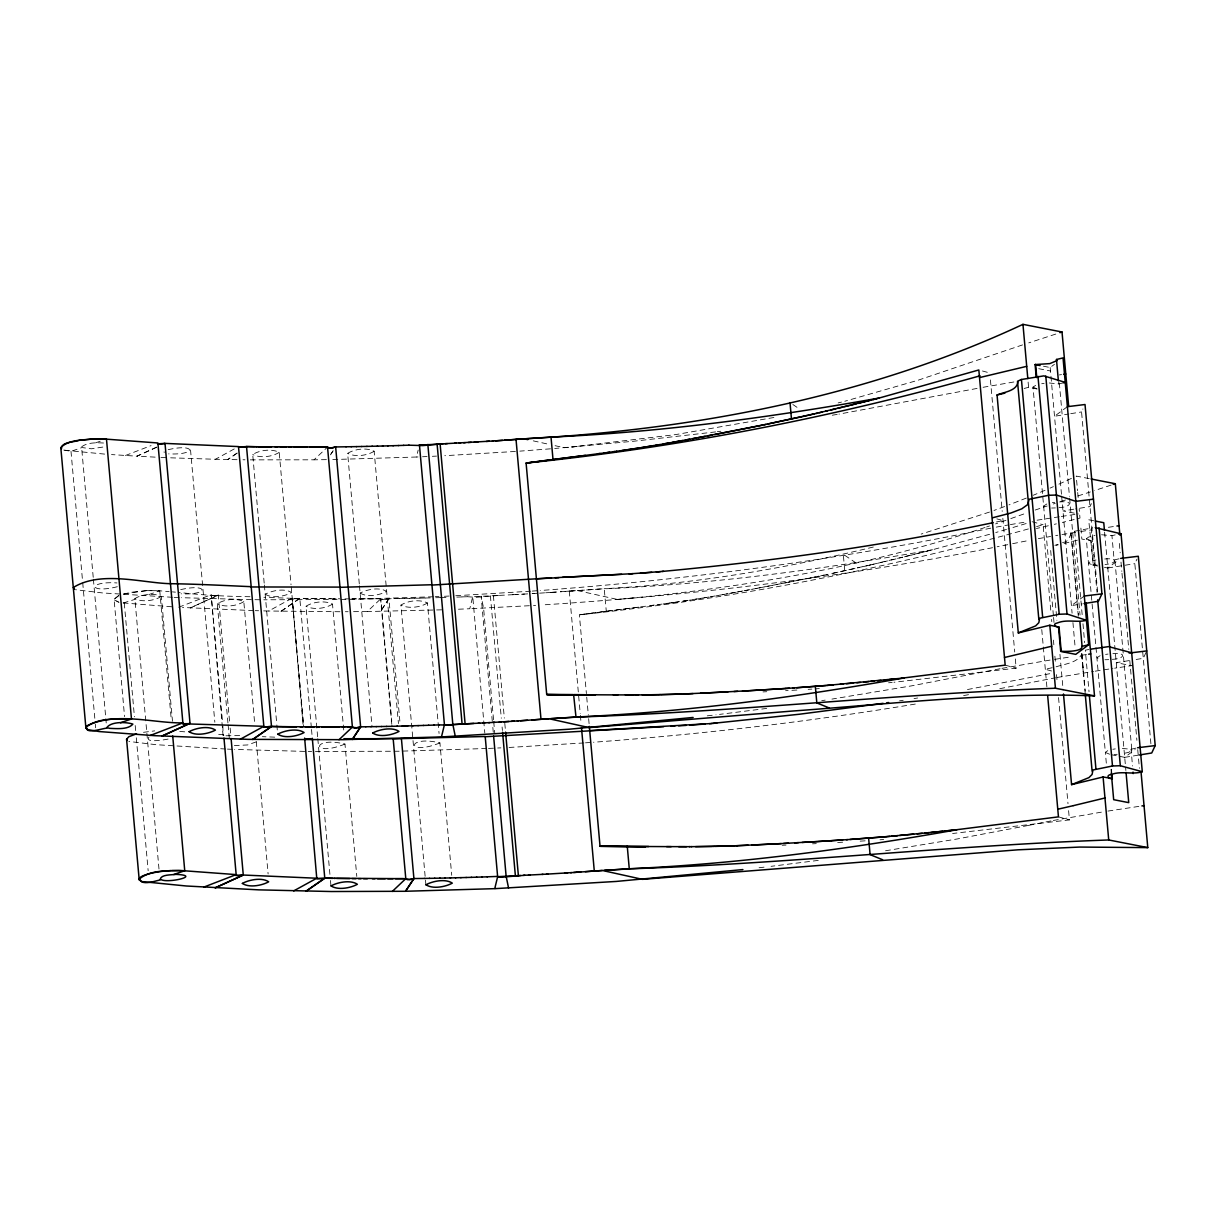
<?xml version="1.0" encoding="UTF-8"?>
<svg xmlns="http://www.w3.org/2000/svg" width="1216" height="1216" viewBox="0 0 1216 1216"><rect width="100%" height="100%" fill="white"/><g stroke="black" fill="none" stroke-linecap="round" stroke-linejoin="round"><path stroke-width="0.75" stroke-dasharray="5 3.75" d="M1062.556 542.473C1071.296 541.941 1068.423 532.152 1074.716 531.225L1092.713 527.835M1056.096 666.809C1064.76 663.89 1077.802 662.994 1081.936 653.691M1081.936 653.995L1085.265 691.083M223.911 735.68L223.045 735.254L211.174 594.7L222.574 722.41M249.979 596.722C223.653 596.296 203.528 595.247 178.646 592.405M332.789 459.542L416.48 457.018L418.182 450.026M93.222 577.326L81.563 446.834C87.856 442.031 97.402 442.73 105.032 443.08M164.099 451.774L164.19 452.55M158.992 869.014L134.854 598.561C141.846 594.29 153.961 592.77 161.348 596.418L172.49 721.24M168.203 449.677C195.958 443.171 197.022 455.331 168.598 453.872M161.348 596.418C154.569 600.871 141.558 602.467 134.854 598.561M264.191 583.133L252.715 454.526C259.722 449.996 271.837 448.567 279.209 452.367L291.034 584.759M227.939 722.942L217.299 603.79C224.306 599.26 236.436 597.831 243.808 601.631L254.615 722.669M279.209 452.367C272.217 456.897 260.087 458.326 252.715 454.526M243.808 601.631C236.801 606.161 224.671 607.59 217.299 603.79M359.298 583.878L347.639 453.386C354.646 448.856 366.776 447.427 374.148 451.227L398.453 723.581M317.634 736.759L305.991 606.252C312.998 601.722 325.128 600.294 332.5 604.109L343.809 730.816M374.148 451.227C367.141 455.757 355.011 457.186 347.639 453.386M332.5 604.109C325.493 608.638 313.363 610.052 305.991 606.252M344.979 744.055C311.144 757.72 311.144 735.893 344.979 744.055L356.805 876.447M425.904 885.02L400.93 605.112C407.922 600.582 420.052 599.154 427.424 602.969L439.067 733.461M427.424 602.969C420.417 607.498 408.302 608.912 400.93 605.112M439.918 742.915C406.083 756.58 406.083 734.753 439.918 742.915L451.729 875.307M1053.406 615.554L1033.007 387.083L1036.245 384.986M1091.77 600.233L1086.298 538.81L1088.685 537.031L1094.993 535.45M1104.721 558.995C1117.154 557.566 1118.127 563.358 1105.04 564.498M1114.966 560.956L1131.853 750.287L1128.63 752.37L1121.942 753.829M302.997 724.189L292.144 598.12L303.544 725.83M1097.622 591.979L1081.556 411.935L1082.939 408.971M1091.39 503.637L1089.992 506.601L1075.582 508.911M1150.898 743.721L1134.832 563.662L1136.914 559.223M1146.05 652.399L1143.283 658.327L1136.078 659.482M330.433 454.875L334.598 448.522M330.98 453.994L332.85 451.166M256.211 741.866L247.593 744.952L234.369 745.56M291.87 598.333L263.872 597.269M351.743 598.865L380.821 598.758L391.75 721.21M250.314 459.861L314.032 459.815L327.56 447.017M353.567 611.663L367.308 611.542L380.836 598.743M1043.48 366.214L1050.168 367.521L1054.454 364.314M1067.39 406.676L1054.515 416.267L1068.94 413.957M1104.447 567.355L1107.806 568.009L1119.054 559.603M1084.292 596.007L1071.418 605.614L1082.225 603.866M1111.302 754.726L1124.694 757.34L1135.151 749.542M281.109 611.268L299.805 598.302L307.83 598.454M281.063 611.268L299.805 598.302L339.872 598.819M170.65 457.824L215.43 459.268L235.737 448.111M263.659 610.888L268.706 611.01L292.144 598.12M149.006 737.048C144.081 743.554 166.349 739.571 169.647 738.75M222.893 725.906L223.045 735.254M1071.418 478.39L1058.346 484.424M156.742 447.169L136.982 456.182L111.507 454.586M156.742 447.169L136.937 456.182L156.089 457.186M1053.39 486.643L1050.062 488.118M118.408 595.734L114.091 599.306L118.408 602.148M118.925 595.521L114.076 599.275L124.564 716.634M311.372 727.746L299.805 598.287L292.022 598.804L298.71 598.652M1045.046 490.291L1033.205 495.277M1107.746 750.652L1105.359 752.446L1106.469 764.834M1026.35 498.074L1008.991 504.883M299.805 598.302L298.862 598.606M125.461 455.498L151.073 445.603M178.737 607.24L211.174 594.7M1004.583 506.54L993.958 510.462M239.689 735.574L224.869 735.802M1046.87 503.956L1043.632 506.038L1047.219 507.741M1100.146 655.682L1096.908 657.765L1100.495 659.467M989.49 512.073L921.166 534.082M1057.966 544.312L1054.88 545.361M1010.8 518.594L1027.262 512.772M1005.982 520.296L995.585 523.898M63.764 450.026L70.999 451.349L81.974 447.549L91.428 448.795L104.834 446.774M95.517 442.867L101.779 440.694M123.242 602.984L135.25 599.275M148.793 594.594L159.767 590.794L169.146 591.63M1035.15 510.051L1047.158 505.993M989.55 525.966L986.632 526.938M985.066 527.47C868.589 566.094 746.989 587.07 625.054 598.743M1055.777 334.066L1028.751 342.882M1111.135 485.108L1094.491 490.58M1053.254 503.986L1055.29 503.318M1065.52 499.974L1059.364 501.98M1022.55 344.903L917.685 380.35L844.816 401.25M1077.893 495.961L1090.342 491.933M117.329 586.72C88.434 594.016 87.263 580.883 116.979 582.95M1026.152 523.534L1008.034 528.96M1006.498 529.401L995.767 532.532M1036.564 526.604L1043.085 524.734L1050.943 612.438M989.596 534.295L930.772 550.21M1028.386 528.93C881.463 569.97 731.15 599.154 579.378 614.81L586.401 693.546M123.272 594.092L131.982 592.192M180.698 589.623C208.453 583.133 209.502 595.293 181.093 593.818M931.137 550.118L924.555 551.79M922.898 552.216L911.194 555.15M927.869 550.954L872.632 564.422M838.158 402.922L841.487 402.086M1037.157 389.014L1028.584 387.326L1024.13 388.451M873.301 547.033C785.703 568.298 696.434 583.756 606.313 588.59M1078.045 518.563L1079.99 518.077L1079.17 508.942M124.032 593.879L146.148 590.657M1074.154 519.536L1062.328 522.424M1077.406 540.178L1062.07 543.932M904.476 556.822L909.507 555.575M902.789 557.232L899.399 558.053M896.01 558.889L889.2 560.515M1049.271 382.979L1058.665 383.937L1063.438 382.812M884.093 561.746L887.498 560.926M1054.348 524.339L1056.354 523.853M1056.233 545.33L1058.178 544.859M1097.242 565.09L1093.245 564.938L1091.071 540.649L1081.86 539.068L1080.766 526.817M1101.544 534.751L1111.941 535.678L1115.224 534.888M1093.716 520.752L1088.685 519.764L1093.245 564.938L1088.548 563.479L1090.129 561.625L1095.966 559.953M1119.024 558.798L1114.114 559.968L1111.941 535.678M1135.926 748.129L1131.002 749.299L1121.623 748.342M882.375 562.142L877.238 563.358M217.223 595.43L218.272 595.141L229.687 722.836M1048.329 525.753L1036.442 528.504M869.121 565.242L875.52 563.753M867.54 565.607L860.882 567.142M870.854 564.847L826.378 574.682M1052.19 667.706L1045.319 669.271L1051.506 670.989M857.554 567.902L859.226 567.522M855.015 568.48L829.996 573.922M216.965 595.49L210.581 595.338M996.421 521.968L1003.033 520.57L996.846 518.867M1049.712 673.71L964.03 690.202M827.412 574.438L817.213 576.521M820.618 575.837L824.022 575.138M819.143 576.171L787.071 582.555M773.893 417.498L675.746 434.583L571.763 447.017M815.51 576.901L758.434 588.073M1007.745 544.662L997.211 546.774M1012.639 543.674L1029.344 540.36M992.56 547.702C843.889 577.129 693.09 595.308 541.88 604.96M1028.326 825.451L956.916 839.025L883.53 851.094M1028.812 825.36L1051.354 820.846M999.78 688.682L1055.458 677.768M786.342 582.677L751.534 589.35M1000.054 668.724L911.787 685.824L831.942 699.094M1053.33 820.466L1103.718 811.756M977.056 388.436L838.964 414.124M990.766 528.154C842.202 559.117 691.509 579.424 540.193 590.52M1002.03 668.344L1050.426 660.014M1089.004 649.481L1085.326 650.18L1089.034 691.722M968.529 694.686L961.324 696.008M757.036 588.331L744.177 590.733M983.06 387.296L1014.95 381.794M749.983 589.654L736.82 592.101M742.915 590.961L729.448 593.438M1038.358 538.658L1050.578 536.469M996.269 527.121L1008.611 524.902M932.505 549.754C824.342 569.027 715.13 583.802 605.294 588.787M735.847 592.268L716.406 595.749M726.499 593.955L728.171 593.651M723.915 594.442L706.542 597.436M1057.069 677.494L1093.564 671.43M1112.868 749.284L1115.27 748.889M1010.374 524.598L1026.973 521.831M710.95 596.691L712.804 596.372M1055.731 535.587L1057.814 535.238M709.095 597.01L691.919 599.838M1061.963 534.554L1076.631 532.182M705.386 597.634L677.494 601.95M143.488 732.321L154.69 730.877M915.298 704.064C808.701 721.787 701.237 734.266 593.469 742.246M832.261 415.218L837.292 414.398M1070.734 413.668L1081.556 411.935M1073.789 509.2L1062.966 510.948L1078.258 513.927M1107.806 568.009L1134.832 563.662M1128.858 660.653L1116.258 662.674L1131.549 665.669L1114.646 668.192M914.052 698.562L917.654 697.999M1124.694 757.34L1139.118 755.03M132.635 592.086L147.866 590.581L159.767 590.794L171.167 718.504M1037.05 520.205L1059.638 516.724M1080.842 531.514L1091.406 529.872M1054.652 659.361L1071.585 656.762M1107.928 811.087L1139.772 806.254M899.551 700.842L903.184 700.279M1095.19 671.171L1112.914 668.45M690.931 599.99L689.183 600.248M1041.717 383.724L1044.134 383.374M1052.326 502.679L1054.743 502.345M1061.37 516.466L1074.898 514.429M1105.618 654.406L1108.034 654.071M821.758 700.644L825.162 700.127M1059.379 374.923L1061.507 374.604M1108.399 527.303L1116.926 526.026M1086.496 654.527L1080.097 655.47M687.602 600.491L675.625 602.224M672.919 602.589L676.582 602.072M669.484 603.075L671.916 602.741M671.156 602.847L673.77 602.482M666.687 603.455L670.062 602.999M668.207 603.258L660.79 604.261M1015.33 658.935L1016.15 668.162L893.958 682.267M1068.606 810.662L1069.426 819.903L952.599 833.492M604.838 611.42L579.378 614.81L659.194 604.458M657.081 604.747L662.933 603.972M766.703 708.426L719.553 714.385M818.246 860.396L771.081 866.324M1059.014 507.589C1071.159 507.285 1074.154 500.551 1059.607 501.95M650.773 605.568L653.585 605.203M1112.29 659.315C1124.45 659.011 1127.43 652.278 1112.883 653.676M605.507 611.329L606.51 611.207M717.349 431.68L720.845 431.239M638.674 607.134L606.83 611.162M715.601 431.908L633.323 441.271L554.709 448.476M707.241 715.844L716.042 714.81M764.043 867.16L757.006 867.981M888.577 682.784L892.179 682.45M555.089 445.694L564.178 447.701L579.363 446.287M577.463 590.581L617.454 599.442L632.639 598.029M567.978 447.366L564.178 447.701M391.795 724.28L380.638 599.108L394.151 598.606M621.254 599.093L617.454 599.442M550.498 448.826L519.825 451.136M384.697 599.61L388.922 598.667L399.851 721.134M880.004 839.785L883.698 839.511M570.076 591.052L560.333 591.766M532.228 591.098L538.597 590.642M585.504 742.824L591.873 742.368M515.402 451.455L444.813 455.696M530.632 591.204L455.574 595.749M551.73 592.374L605.796 588.62M583.923 742.946L508.85 747.475M555.773 592.086L548.69 592.572M815.602 688.849L819.326 688.59M570.486 591.037L577.22 590.596M545.665 592.785L551.182 592.405M539.615 593.165L546.562 592.709M571.839 590.946L572.827 590.87M579.561 590.444L604.23 588.726L606.282 611.222M808.138 689.335L811.878 689.107M865.154 840.834L857.675 841.305M532.426 593.59L537.183 593.302M532.061 593.636L534.326 593.499M533.52 605.477L535.602 605.34M529.34 605.72L470.197 608.73M796.89 690.034L785.612 690.688M527.653 593.879L515.478 594.563M521.497 594.244L524.522 594.062M1117.2 754.315L1114.13 754.422M842.658 842.202L835.134 842.627M512.483 594.73L518.001 594.426M513.137 594.685L498.378 595.43M762.994 691.904L766.764 691.706M812.501 843.828L816.27 843.63M1055.397 507.923L1051.642 508.03M1108.688 659.65L1104.934 659.756M432.379 456.304L436.514 456.106M444.387 596.281L449.175 596.053M467.415 596.722L476.049 597.314L499.898 595.369M497.01 595.506L472.72 596.737M497.678 748.007L500.87 747.87M427.059 456.547L422.53 456.76M146.817 590.626L159.767 590.794M418 456.958L416.48 457.018M433.337 596.767L345.283 599.503L263.796 599.792M435.237 596.676L439.006 596.524M486.613 748.494L398.559 751.23L308.241 751.442M488.513 748.418L496.082 748.083M782.192 845.257L785.992 845.09M458.478 609.216L469.771 608.745L472.735 596.509L484.804 733.05M384.089 599.64L382.918 599.655M462.11 596.904L467.506 596.722M456.821 597.102L462.293 596.919M441.606 609.839L367.308 611.542M440.998 597.588L446.591 597.436M435.738 597.74L441.347 597.588M425.266 598.014L430.859 597.877M420.037 598.135L425.6 598.014M414.823 598.242L420.356 598.135M409.625 598.348L415.112 598.242M404.442 598.439L409.868 598.348M399.258 598.515L404.624 598.439M326.42 459.648L314.032 459.815M394.09 598.591L399.38 598.53M375.653 598.789L378.237 598.758M373.069 598.804L352.534 598.85M345.374 611.709L348.095 611.709M339.933 611.739L268.706 611.01M344.949 598.85L350.041 598.865M333.503 598.774L336.026 598.789M328.472 598.728L330.98 598.743M254.965 599.701L262.033 599.777M244.994 459.8L243.002 459.77M324.733 598.698L310.931 598.515M237.044 459.694L215.43 459.268M251.423 599.67L181.26 597.694M304.699 751.397L234.551 749.421M255.269 610.66L258.613 610.751M253.597 610.614L182.491 607.468M274.725 737.154L262.382 736.668M160.922 457.414L165.771 457.626M172.383 597.284L102.661 592.952L75.559 589.714M174.162 597.375L179.497 597.618M225.674 749.026L155.937 744.678L128.835 741.441M227.438 749.102L232.773 749.345M223.668 734.662L217.026 734.236M382.569 599.64L380.76 599.245M171.73 606.784L122.406 602.878M104.622 454.1L64.296 450.194M172.292 591.888L175.454 592.146M184.726 731.834L178.448 731.302M1091.071 540.649L1086.298 538.81M1109.615 754.224L1105.359 752.446L1091.938 602.087M1036.762 388.801L1033.007 387.083M1038.753 368.691L1050.487 370.986M1089.262 478.633L1076.236 476.079L1077.543 490.686M1092.728 565.06L1097.759 566.033M533.277 440.861L547.823 444.083M119.016 602.3L114.213 599.883M982.482 370.986L987.985 372.491M1032.11 521.71L1043.085 524.734M1005.176 665.137L1016.15 668.162M1058.452 816.863L1069.426 819.903M792.862 404.502L800.006 409.351M856.14 563.038L843.281 554.283L844.755 570.79M1131.853 750.287L1131.093 749.345L1132.506 766.004M1081.586 653.843L1083.274 672.083L1082.787 666.626M1119.328 543.461L1120.164 552.794M1121 562.111L1121.821 571.383M1121.988 573.238L1123.31 588.103M1123.478 589.958L1124.815 604.808M1124.967 606.662L1126.305 621.513M1126.472 623.367L1127.794 638.218M1127.962 640.072L1128.782 649.359M1129.786 660.501L1131.275 677.206M1131.442 679.06L1132.765 693.926M1132.932 695.78L1134.254 710.63M1134.422 712.485L1135.744 727.335M1135.911 729.19L1136.899 740.331M1137.735 749.618L1138.404 757.082M1138.571 758.951L1139.407 768.299M1104.599 532.152L1125.879 770.549M1091.254 528.063L1096.984 592.268M1111.47 769.226L1111.804 772.966M1110.968 769.348L1111.302 773.087M1077.71 492.51L1078.197 497.982M1074.716 531.225L1082.301 616.193M1082.97 623.747L1084.657 642.626M1059.318 382.903L1069.457 496.326M1069.624 498.21L1080.036 615.038M1058.528 382.417L1058.665 383.937M1071.326 534.934L1078.455 614.87M1070.84 532.806L1078.318 616.451M1081.678 654.147L1085.28 694.518M1050.168 367.521L1061.477 494.228M1061.644 496.082L1072.086 613.153M1072.938 622.592L1075.126 647.125M1050.685 550.498L1056.917 620.358M1059.942 654.345L1063.149 690.217M1053.573 617.454L1054.242 625.009M1051.566 619.37L1051.779 621.68M1053.436 640.118L1053.846 644.723M1054.88 656.214L1055.488 663.115M1056.522 674.606L1057.13 681.507M1058.558 697.604L1067.998 803.73M1028.113 382.082L1028.584 387.326M1041.762 629.569L1047.174 690.08M990.432 379.924L1002.212 511.389M1002.835 518.274L1014.722 652.004M586.72 697.148L588.331 715.084M588.65 718.671L589.198 724.827M569.301 591.113L578.36 692.573M578.664 696.084L580.23 713.579M580.382 715.327L581.005 722.319M493.407 595.673L504.336 718.124M504.792 723.368L505.43 730.375M490.382 595.779L501.311 718.246M502.102 726.986L502.406 730.497M493.544 719.72L483.588 608.137L481.126 596.19L492.526 723.885M493.711 721.605L494.73 732.959M492.845 727.396L493.301 732.64M359.465 585.762L371.944 725.724M317.802 738.644L330.296 878.606M330.463 880.49L330.98 886.16M311.524 729.494L312.147 736.501M291.202 586.659L303.514 724.721M264.358 585.018L276.686 723.079M276.853 724.979L277.354 730.649M256.302 741.593L268.113 873.985M230.158 728.08L230.782 735.087M228.106 724.827L229.292 738.066M190.532 449.905L214.837 722.243M124.275 603.075L134.429 716.802M135.204 725.542L135.675 730.786M136.298 737.793L148.154 870.747M93.389 579.226L106.218 722.958M70.999 451.349L82.384 579.059M82.703 582.555L94.878 719.021M95.35 724.265L95.669 727.761M265.286 594.214C271.852 598.728 284.453 596.494 291.627 592.602C285.061 588.073 272.46 590.307 265.286 594.214M360.21 593.058C366.776 597.588 379.377 595.354 386.551 591.447C380 586.933 367.399 589.167 360.21 593.058M388.922 598.667L380.578 611.359L388.922 598.667M237.181 453.051L227.833 459.526L237.15 453.051M218.272 595.141L190.258 607.924L218.272 595.141"/><path stroke-width="1.5" d="M408.834 445.178L422.773 445.588L443.004 443.794M520.554 875.474L497.633 876.675L485.199 736.486L401.417 738.629L413.911 878.575L405.506 891.282L331.238 891.526L258.719 889.854L186.322 885.993L141.725 881.554L139.202 879.791L126.57 739.237L128.881 736.683L136.526 733.841M1057.327 360.468L1049.818 363.614L1035.105 364.572L1036.184 376.793M250.998 586.674C225.598 585.55 196.536 584.045 169.89 583.68C142.135 582.935 100.639 570.395 73.294 587.51L85.91 728.065L88.16 729.722L99.271 731.561L154.554 735.665L248.11 739.358L343.125 739.678L441.469 736.926L444.433 724.69L419.429 444.798M238.503 446.728L263.842 726.302L182.582 723.748L188.723 723.657M316.768 878.362L304.638 738.082M1067.39 406.676L1085.022 404.518L1101.924 593.864L1098.443 601.266L1084.034 603.577M1120.666 558.402L1138.298 556.259L1155.2 745.59L1151.734 752.993L1139.118 755.03M360.59 726.864L352.275 739.541L360.62 726.849L335.646 446.941L346.104 446.789M409.67 879.518L413.866 878.606L405.551 891.267L494.745 888.653L497.709 876.417L487.099 876.812M339.902 587.1L251.119 586.963M352.397 727.046L327.53 447.017L258.278 446.789M393.178 738.826L405.794 878.666L324.809 878.195L332.819 878.362M327.514 447.047L309.502 447.123M238.594 446.591L165.011 443.399L190 723.307L161.956 736.09L189.97 723.322L188.845 723.626M316.859 878.241L243.276 875.034L231.101 738.583M339.006 739.723L352.534 726.925L283.252 726.697M392.282 891.45L405.81 878.651M663.693 726.682L485.138 736.729M1058.391 380.882L1056.476 359.48L1063.042 357.914L1088.639 644.769L1075.765 654.36L1060.702 651.411L1058.513 626.954L1049.818 625.252L1018.294 632.913L997.059 394.987C1003.854 392.054 1017.062 391.005 1017.807 381.961M252.806 739.45L271.502 726.484L279.528 726.636M316.814 878.575L324.672 878.256L306.098 891.176L324.778 878.21L312.299 738.249M252.761 739.434L271.502 726.484L296.43 726.864M447.351 443.597L427.333 444.737M401.417 738.629L393.163 739.146M240.403 739.176L263.842 726.302M293.679 890.918L317.133 878.028M106.947 727.457C111.066 721.59 125.734 721.742 132.894 724.113C128.09 729.767 116.873 728.642 109.516 728.338C106.674 726.074 83.934 736.668 86.64 725.952C116.402 711.269 153.429 723.383 182.886 722.882L157.898 442.974L101.323 438.778M179.588 870.428L236.162 874.608L223.987 738.158M1068.651 406.129L1062.024 331.998L1022.96 324.353C867.905 396.781 696.449 429.248 526.285 438.718M452.215 724.69L469.437 723.642M271.502 726.484L263.72 726.986L271.502 726.484L246.529 446.561L271.457 446.956M150.434 735.406L182.886 722.882M203.726 887.148L236.162 874.608M427.12 444.828L419.429 444.919M452.124 724.766L444.387 725.025L473.784 723.429M413.212 878.879L410.081 879.487M120.49 722.775L131.465 718.975L106.476 439.067L94.59 438.839L79.344 440.359M160.223 879.198C161.409 874.395 171.106 875.018 176.062 874.38C202.084 875.55 168.446 883.302 161.485 879.761C157.639 879.898 140.752 887.042 139.384 878.317C140.752 876.569 142.971 875.824 144.962 875.034C153.383 872.206 162.29 871.112 171.122 870.565M173.782 874.502L184.741 870.702L172.718 735.999M1059.942 332.682L1062.024 331.998M1113.218 484.409L1115.315 483.725L1119.906 535.162M245.738 446.834L246.514 446.561L238.822 447.108L244.006 447.199M980.02 375.805C831.546 417.59 679.562 447.26 526.102 463.068L546.714 694.564M1018.294 632.913L1035.652 625.89L1038.814 622.714L1039.695 618.26L1059.212 614.247L1067.025 613.989L1086.45 620.312C1077.148 622.82 1066.903 619.035 1057.479 622.911C1051.886 623.838 1055.382 627.486 1059.03 626.833L1061.203 651.29C1067.025 651.594 1082.62 651.548 1082.073 646.319L1079.899 621.862M1063.483 694.002L1071.57 784.639L1088.928 777.617L1092.09 774.455L1092.971 769.986L1112.488 765.989L1120.316 765.73L1142.28 771.719L1121.046 533.809L1095.251 527.622M323.714 878.56L316.89 878.651M878.651 398.179L978.834 369.968L1005.176 665.137L901.664 678.209M872.936 399.638L876.721 398.681M876.326 398.772L878.773 398.149M871.279 400.064L857.918 403.423M874.593 399.213L819.341 412.695M1111.971 774.835L1112.306 778.574L1103.094 776.978L1071.57 784.639M245.434 446.91L244.386 447.138M1026.714 366.335L979.518 377.598M1051.688 646.243L1004.492 657.506M1104.964 797.985L1073.302 805.661M851.185 405.08L856.231 403.834M849.498 405.506L844.421 406.737M842.734 407.147L837.626 408.378M835.924 408.789L830.802 410.005M1004.902 393.133L997.059 394.987M1063.438 382.812L1065.216 382.386L1043.86 375.881L1021.212 379.529L1017.518 381.262L1038.844 619.491M1082.073 646.319L1088.639 644.769M1112.306 778.574C1107.548 779.274 1105.83 774.805 1111.713 774.349C1121.775 770.67 1132.4 774.911 1142.28 771.719M825.679 411.221L827.382 410.81M1073.059 805.722L1057.768 809.233M815.83 413.516L822.244 412.026M814.264 413.881L767.342 424.095M817.578 413.106L808.792 415.142M807.606 415.401L802.606 416.556M801.724 416.738L763.937 424.794M993.107 522.667C883.819 545.604 773.102 561.138 661.945 571.459M310.794 738.705L304.684 738.842M765.852 424.43L733.795 430.829M762.234 425.174L707.438 435.89M733.066 430.95L714.765 434.492M1090.843 649.131L1108.612 646.623L1131.655 652.764M698.258 437.623L712.333 434.978M705.143 436.331L692.74 438.657M685.383 440.025L696.707 437.927M689.639 439.234L676.172 441.712M879.229 398.027C770.974 417.331 661.686 432.06 551.76 437.076M682.556 440.526L673.208 442.229M904.218 677.935C796.039 697.194 686.842 711.953 576.992 716.969M672.478 442.381L663.13 444.022M672.129 442.426L674.333 442.046M670.639 442.7L658.859 444.752M78.706 440.466C73.811 442.229 60.739 442.031 61.469 448.841M655.15 445.39L657.674 444.965M657.02 445.071L659.528 444.646M333.047 447.701L335.646 446.941L331.421 447.868M653.266 445.71L655.819 445.284M653.965 445.588L639.616 447.944M652.11 445.892L638.643 448.096M639.084 447.99L624.203 450.224M637.655 448.248L622.349 450.482M886.798 702.787L888.622 702.514M883.135 703.334L799.383 714.233L711.238 723.535M1063.635 374.3L1065.778 373.981M1116.926 526.026L1119.054 525.707M1088.624 654.208L1090.752 653.889M1141.9 805.934L1144.043 805.615M332.834 447.716L331.831 447.838M619.628 450.862L623.306 450.346M616.208 451.349L620.494 450.741M613.411 451.729L616.786 451.273M614.916 451.516L607.498 452.519M551.562 459.678L526.102 463.068L600.096 453.492M603.805 453.006L609.642 452.23M597.497 453.826L605.918 452.732M552.216 459.602L553.219 459.466M585.398 455.392L553.538 459.435M1093.473 499.183L1075.841 501.342L1056.415 495.034L1048.602 495.292L1029.207 499.229L1027.611 504.625L1021.79 508.82L1010.922 513L992.727 517.742M1118.492 534.113L1121.046 533.809M1084.292 596.007L1101.924 593.864M1129.117 653.068L1146.749 650.925M1137.568 747.749L1155.2 745.59M693.135 717.455L569.179 729.22L441.894 736.911M742.9 869.577L616.147 881.448L495.186 888.638M944.376 831.075L955.138 829.92M954.484 829.996L1058.452 816.863L1047.675 695.75M957.022 829.722C850.957 848.692 739.906 863.755 630.542 868.68M901.269 678.254L826.606 685.474M952.797 830.178L925.042 833.051M896.146 678.802L889.398 679.516M887.71 679.698L884.321 680.048M939.284 831.607L942.674 831.258M880.916 680.398L877.511 680.732M935.894 831.957L930.787 832.474M356.805 727.746L359.814 727.198L356.394 727.776M929.085 832.641L891.678 836.182M870.671 681.416L874.091 681.082M863.801 682.085L868.954 681.583M917.077 833.826L922.245 833.325M856.885 682.754L860.35 682.419M913.626 834.161L906.71 834.814M853.434 683.073L846.488 683.711M899.764 835.453L904.978 834.966M840.089 684.304L843.448 684M893.365 836.03L897.621 835.65M659.543 571.672L663.541 571.307M712.834 723.398L716.817 723.049M893.289 836.046L883.257 836.912M657.947 571.809L660.349 571.596M833.355 684.897L829.981 685.186M886.631 836.623L890.006 836.334M657.947 571.794L629.098 573.922M656.366 571.946L658.753 571.733M709.642 723.672L712.029 723.459M879.882 837.201L886.16 836.669M829.297 685.231L793.075 687.998M710.433 723.596L590.018 730.588M882.573 836.973L846.351 839.724M825.71 685.535L796.723 687.739M879.001 837.277L850.014 839.481M1086.192 602.817L1094.506 695.871C993.639 691.98 893.091 703.806 792.665 711.026L589.152 727.609L549.176 718.762L578.041 717.045M1141.003 771.582L1147.782 847.613L1079.686 847.066L1017.944 849.817L642.443 879.35L602.452 870.489L629.158 868.756M651.761 572.31L640.391 573.162M705.037 724.037L689.898 725.146M516.8 439.326L507.057 440.04M541.774 719.234L532.03 719.948M595.05 870.975L585.306 871.674M331.558 447.868L329.551 447.929M504.503 440.207L507.543 439.994M356.546 727.776L352.336 727.29M409.822 879.518L405.612 879.016M576.703 872.282L602.209 870.504L595.475 870.945M495.414 440.846L519.506 439.158M502.497 440.359L492.389 441.043M520.402 720.754L544.479 719.066M527.486 720.267L517.362 720.951M580.762 871.994L573.678 872.48M517.21 439.295L523.944 438.854M785.749 688.454L794.337 687.876M542.199 719.203L548.918 718.778L543.537 719.112M847.628 839.602L824.646 841.107M570.654 872.693L576.171 872.313M518.563 439.204L551.015 437.106L553.006 459.496M493.27 440.982L445.086 443.703M778.574 688.925L789.397 688.241M518.259 720.89L503.758 721.802M831.85 840.651L842.688 839.967M571.535 872.617L546.486 874.152M489.364 441.241L486.339 441.438M551.471 577.904L431.908 585.078M785.734 688.484L749.71 690.673M514.338 721.149L511.313 721.346M567.614 872.89L564.589 873.073M632.852 573.663L555.15 577.706M778.362 688.955L742.474 691.083M551.274 718.626L575.989 717.03L573.618 694.64M686.143 725.39L678.634 725.846M817.441 841.548L831.653 840.682M604.55 870.352L631.317 868.771M356.197 727.791L354.616 727.837M508.881 721.483L488.695 722.669M810.221 841.989L824.281 841.138M474.255 442.168L478.025 441.94M499.229 722.076L501.494 721.939M816.894 841.578L783.545 843.463M468.221 442.502L471.23 442.335M621.604 574.332L562.506 577.326M748.813 690.703L700.492 693.257M493.21 722.41L494.714 722.334M671.156 726.286L674.88 726.074M802.089 842.445L809.491 842.019M92.857 438.93C82.095 440.222 68.704 439.645 60.8 447.549L73.294 587.51L74.571 589.228M463.706 442.761L465.211 442.67M733.978 691.524L737.686 691.326M794.686 842.855L798.38 842.642M541.971 874.395L547.823 874.061M459.192 443.004L460.697 442.913M558.843 577.676L536.727 578.801M574.894 717.197L575.943 717.136M489.714 722.608L482.676 722.988M788.5 843.22L751.914 845.074M542.99 874.334L523.351 875.338M454.693 443.232L456.198 443.156M727.958 691.874L683.529 693.986M484.834 722.866L470.075 723.611M781.234 843.6L736.82 845.713M478.177 723.216L479.682 723.14M528.504 875.094L529.963 875.018M579.09 716.999C738.112 711.679 896.435 693.819 1055.442 688.241L1094.506 695.871M632.366 868.726C791.388 863.39 949.711 845.561 1108.718 839.967L1147.782 847.613M524.886 875.277L501.235 877.207L497.694 876.614M93.541 438.885L100.7 438.763M171.806 870.534L178.965 870.413M748.174 845.242L736.197 845.728M693.029 693.591L681.112 694.078M238.898 875.763L243.246 875.049L215.247 887.832L243.246 875.049L235.615 875.338L238.701 875.763M330.798 447.914L327.393 447.458L329.293 447.914M431.923 584.744L339.842 587.328M439.113 724.888L444.478 725.01M736.942 845.713L732.534 845.865M409.062 879.548L407.725 879.563M679.258 694.138L681.781 694.062M433.808 725.086L439.204 724.903M735.072 845.789L714.917 846.412M160.527 444.129L164.981 443.414L157.533 443.81L160.436 444.129M403.545 445.36L409.002 445.178M679.911 694.123L661.641 694.686M428.518 725.268L433.99 725.086M481.794 877.01L487.266 876.827M398.255 445.542L403.773 445.36M678.026 694.184L644.161 694.898M423.229 725.45L428.762 725.268M731.318 845.926L695.567 846.64M476.52 877.177L482.038 877.01M392.981 445.71L398.544 445.542M417.954 725.618L423.533 725.45M471.246 877.344L476.809 877.177M387.722 445.862L393.315 445.71M412.695 725.77L418.289 725.618M465.971 877.496L471.565 877.344M382.462 446.014L388.071 445.862M413.045 725.77L402.192 726.058M460.727 877.648L466.321 877.496M377.218 446.15L382.827 446.014M407.801 725.922L396.963 726.18M455.483 877.785L461.077 877.648M371.974 446.272L377.568 446.15M450.239 877.922L455.833 877.785M366.761 446.394L372.324 446.272M391.734 726.302L397.313 726.195M445.026 878.043L450.589 877.922M361.547 446.5L367.08 446.394M386.521 726.423L392.054 726.317M439.812 878.15L445.345 878.043M356.349 446.606L361.836 446.515M659.224 694.686L661.109 694.655M381.322 726.514L386.81 726.423M712.5 846.427L714.385 846.382M434.614 878.256L440.086 878.15M351.15 446.698L356.592 446.622M376.139 726.606L381.566 726.53M429.415 878.347L434.842 878.256M345.982 446.789L351.348 446.713M658.662 694.746L642.276 694.898M370.956 726.697L376.322 726.621M711.938 846.473L691.22 846.655M424.247 878.423L429.613 878.347M365.803 726.773L371.093 726.697M424.369 878.438L413.926 878.56M360.65 726.834L365.849 726.773M393.3 738.705L343.93 738.72M347.35 726.955L349.95 726.94M403.226 878.666L395.474 878.727M637.944 694.914L643.249 694.898M342.198 727.001L344.782 726.986M638.522 694.929L635.117 694.929M339.614 727.001L321.693 727.031M689.35 846.655L691.798 846.655M392.905 878.742L387.752 878.758M306.934 447.123L294.166 447.108M632.898 694.944L636.652 694.929M686.174 846.67L689.928 846.655M385.198 878.758L377.522 878.773M633.202 694.929L625.389 694.929M686.478 846.67L678.665 846.67M632.244 694.929L613.32 694.883M685.535 846.67L666.596 846.61M573.207 694.64L547.61 694.564M316.601 727.016L319.139 727.031M626.483 846.366L600.886 846.29M372.415 878.758L374.969 878.758M289.074 447.093L291.612 447.108M617.895 694.914L546.759 694.564L588.346 695.172M314.062 727.001L308.986 726.97M671.171 846.64L600.035 846.29L589.334 726.378M367.338 878.742L363.538 878.712M285.274 447.078L286.535 447.078M284.012 447.062L280.227 447.032M595.43 694.792L573.998 694.64M626.894 846.366L648.706 846.518M305.201 726.955L307.724 726.97M358.492 878.682L361.015 878.697M275.181 446.986L277.704 447.017M300.17 726.91L302.678 726.925M352.184 878.621L355.969 878.666M349.676 878.59L336.543 878.438M600.035 846.29L645.392 846.959M257.032 446.774L255.786 446.743M282.629 726.697L280.151 726.651M335.297 878.408L334.05 878.393M254.554 446.728L246.544 446.561M354.266 727.822L352.442 727.411M407.558 879.548L405.734 879.168M131.465 718.975C116.523 719.112 97.66 717.486 85.789 727.457L85.91 728.065M184.741 870.702C169.799 870.854 150.936 869.212 139.065 879.183L139.186 879.791M1035.105 364.572L1040.121 365.56M1091.117 478.998L1115.315 483.725M1095.388 521.086L1103.763 522.713L1104.432 530.267M524.187 438.839L527.82 439.645M829.342 708.016L816.818 702.909L815.343 686.402M882.618 859.742L870.094 854.635L868.619 838.128M1056.476 359.48L1057.297 360.21M127.133 740.422L126.57 739.237M1092.105 771.187L1085.386 695.689M508.562 888.045L506.114 876.098L493.62 736.136M455.286 736.318L452.823 724.356L427.85 444.448M1133.038 772.084L1133.175 773.604M1126.046 772.434L1128.737 802.636L1113.674 799.687L1111.302 773.087M1099.082 527.805L1120.316 765.73M1097.668 599.822L1112.488 765.989M1103.094 776.978L1108.718 839.967M1089.369 695.506L1095.95 769.15M1045.79 376.078L1067.025 613.989M1037.978 376.337L1059.212 614.247M1035.606 364.45L1036.777 377.629M1022.96 324.353L1027.809 378.586M1049.818 625.252L1055.442 688.241M1021.44 379.483L1042.674 617.409M790.005 402.557L791.479 419.049M627.274 846.366L629.265 868.756M581.476 727.563L594.29 871.021M516.025 439.386L540.998 719.294M505.582 732.123L518.381 875.581M502.573 732.245L515.371 875.687M440.116 443.931L465.105 723.839M437.106 444.053L462.095 723.961M189.088 731.698C195.654 736.212 208.255 733.978 215.43 730.086C208.863 725.557 196.262 727.791 189.088 731.698M277.78 734.16C284.331 738.674 296.932 736.455 304.122 732.549C297.555 728.034 284.954 730.269 277.78 734.16M242.364 883.424C248.93 887.938 261.531 885.719 268.706 881.813C262.139 877.298 249.538 879.518 242.364 883.424M372.704 733.02C379.27 737.534 391.871 735.315 399.046 731.409C392.479 726.894 379.878 729.114 372.704 733.02M331.056 885.886C337.622 890.416 350.223 888.182 357.398 884.29C350.831 879.761 338.23 881.995 331.056 885.886M425.98 884.746C432.546 889.276 445.147 887.042 452.322 883.135C445.77 878.621 433.17 880.855 425.98 884.746"/></g></svg>
